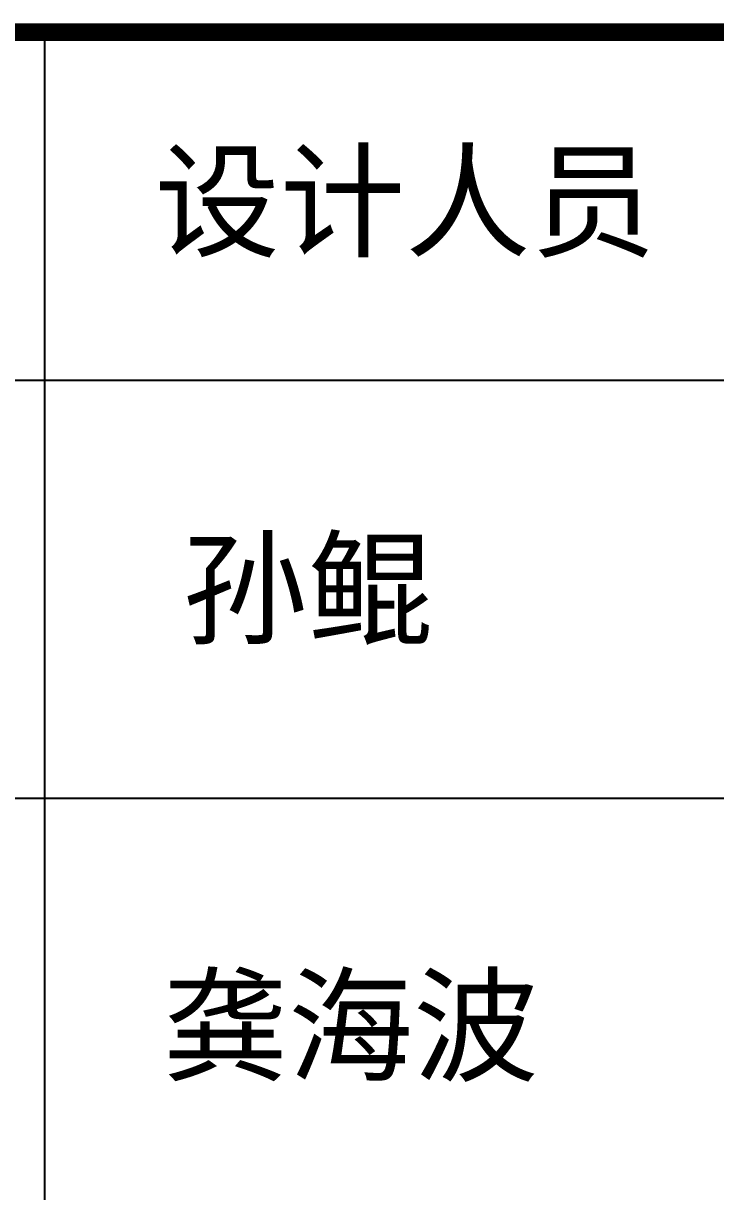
# Model space of a CAD drawing. Extents: x 19118 to 566552, y -1188739 to 92943.
# Drawn here: x 227843 to 230816, y -420795 to -415782 of the extents above; entities that cross this region are included whole.
import ezdxf

# ---------------------------------------------------------------- set-up
doc = ezdxf.new("R2010")
doc.units = 0
doc.header["$LTSCALE"] = 1000
doc.header["$MEASUREMENT"] = 0
doc.layers.add('图框', color=4, linetype='CONTINUOUS')
doc.styles.add('STYLE-黑体', font='simhei.ttf')

msp = doc.modelspace()

# ---------------------------------------------------------------- linework, layer by layer
at = {"layer": '图框', "color": 0}
for p, q in [((224947.8, -417313.97), (233961.65, -417313.97)), ((224947.8, -417313.97), (233961.65, -417313.97)), ((224947.8, -419106.77), (233961.65, -419106.77))]:
    msp.add_line(p, q, dxfattribs=at)
at = {"layer": '图框', "color": 0, "const_width": 75}
msp.add_lwpolyline([(224947.8, -415819.97), (233961.65, -415819.97), (233961.65, -431058.77), (224947.8, -431058.77)], close=True, dxfattribs=at)
at = {"layer": '图框', "color": 0}
for points in [[(227935.8, -417313.97), (227935.8, -415819.97)], [(227935.8, -425979.17), (227935.8, -417313.97)]]:
    msp.add_lwpolyline(points, dxfattribs=at)

# ---------------------------------------------------------------- texts
at = {"layer": '图框', "color": 0, "style": 'STYLE-黑体'}
msp.add_text('设计人员', height=394.416, dxfattribs=at).set_placement((228406.5, -416742.72))
at = {"layer": '图框', "color": 4, "style": 'STYLE-黑体'}
for s, p in [('孙鲲', (228525.54, -418405.48)), ('龚海波', (228441.15, -420280.22))]:
    msp.add_text(s, height=394.416, dxfattribs=at).set_placement(p)

doc.saveas('drawing.dxf')
